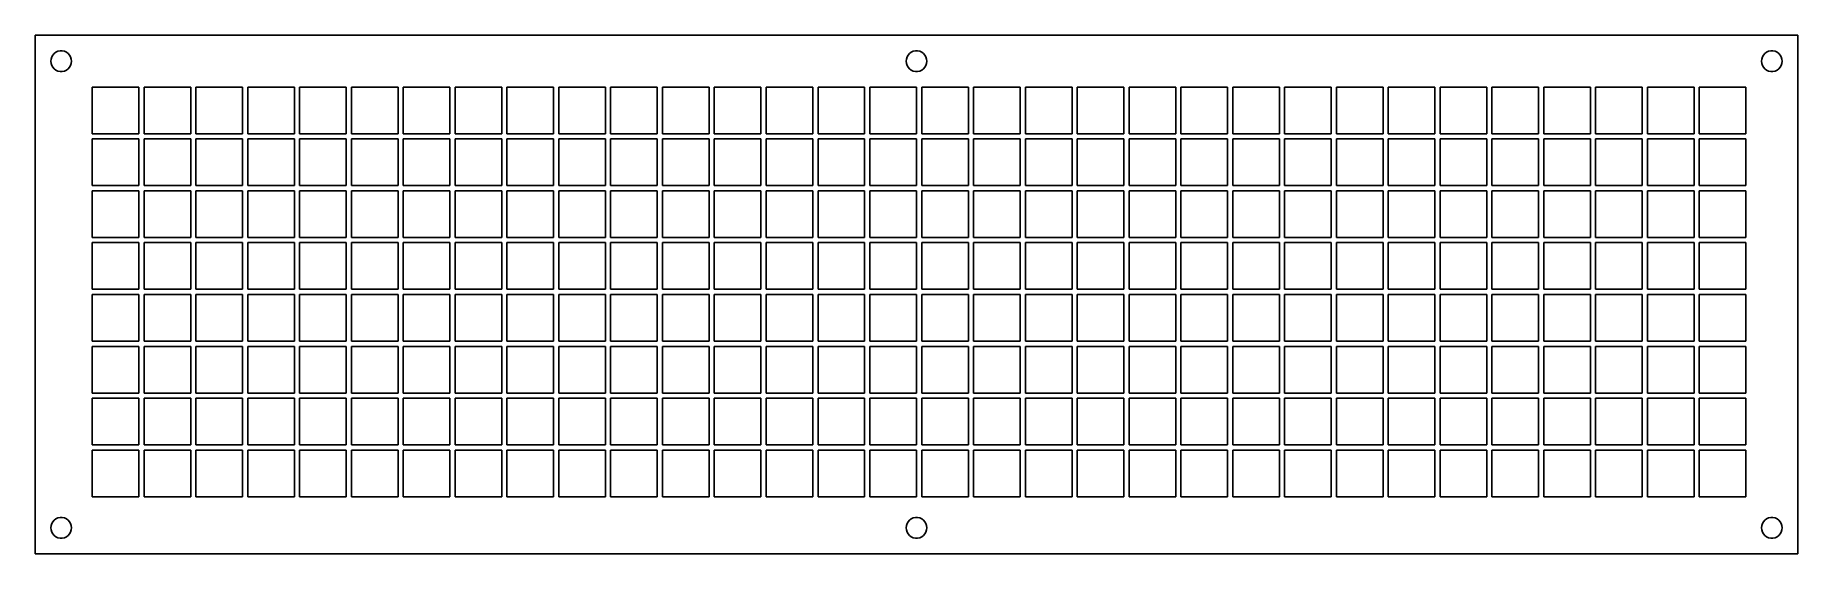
# Model space of a CAD drawing. Header units: metres. Extents: x 0 to 340, y 150 to 250.
import ezdxf

# ---------------------------------------------------------------- set-up
doc = ezdxf.new("R2010")
doc.units = ezdxf.units.M

msp = doc.modelspace()

# ---------------------------------------------------------------- linework, layer by layer
for p, q in [((340, 250), (0, 250)), ((0, 250), (0, 150)), ((340, 150), (340, 250)), ((3, 245), (3.044, 245.416)), ((3.044, 244.584), (3, 245)), ((3.044, 245.416), (3.173, 245.813)), ((3.173, 245.813), (3.382, 246.176)), ((3.382, 246.176), (3.662, 246.486)), ((3.662, 246.486), (4, 246.732)), ((4, 246.732), (4.382, 246.902)), ((4.382, 246.902), (4.791, 246.989)), ((4.791, 246.989), (5.209, 246.989)), ((5.209, 246.989), (5.618, 246.902)), ((5.618, 246.902), (6, 246.732)), ((6, 246.732), (6.338, 246.486)), ((6.338, 246.486), (6.618, 246.176)), ((6.618, 246.176), (6.827, 245.813)), ((6.827, 245.813), (6.956, 245.416)), ((6.956, 245.416), (7, 245)), ((7, 245), (6.956, 244.584)), ((168, 245), (168.044, 245.416)), ((168.044, 244.584), (168, 245)), ((168.044, 245.416), (168.173, 245.813)), ((168.173, 245.813), (168.382, 246.176)), ((168.382, 246.176), (168.662, 246.486)), ((168.662, 246.486), (169, 246.732)), ((169, 246.732), (169.382, 246.902)), ((169.382, 246.902), (169.791, 246.989)), ((169.791, 246.989), (170.209, 246.989)), ((170.209, 246.989), (170.618, 246.902)), ((170.618, 246.902), (171, 246.732)), ((171, 246.732), (171.338, 246.486)), ((171.338, 246.486), (171.618, 246.176)), ((171.618, 246.176), (171.827, 245.813)), ((171.827, 245.813), (171.956, 245.416)), ((171.956, 245.416), (172, 245)), ((172, 245), (171.956, 244.584)), ((333, 245), (333.044, 245.416)), ((333.044, 244.584), (333, 245)), ((333.044, 245.416), (333.173, 245.813)), ((333.173, 245.813), (333.382, 246.176)), ((333.382, 246.176), (333.662, 246.486)), ((333.662, 246.486), (334, 246.732)), ((334, 246.732), (334.382, 246.902)), ((334.382, 246.902), (334.791, 246.989)), ((334.791, 246.989), (335.209, 246.989)), ((335.209, 246.989), (335.618, 246.902)), ((335.618, 246.902), (336, 246.732)), ((336, 246.732), (336.338, 246.486)), ((336.338, 246.486), (336.618, 246.176)), ((336.618, 246.176), (336.827, 245.813)), ((336.827, 245.813), (336.956, 245.416)), ((336.956, 245.416), (337, 245)), ((337, 245), (336.956, 244.584)), ((3.173, 244.187), (3.044, 244.584)), ((3.382, 243.824), (3.173, 244.187)), ((3.662, 243.514), (3.382, 243.824)), ((4, 243.268), (3.662, 243.514)), ((4.382, 243.098), (4, 243.268)), ((4.791, 243.011), (4.382, 243.098)), ((5.209, 243.011), (4.791, 243.011)), ((5.618, 243.098), (5.209, 243.011)), ((6, 243.268), (5.618, 243.098)), ((6.338, 243.514), (6, 243.268)), ((6.618, 243.824), (6.338, 243.514)), ((6.827, 244.187), (6.618, 243.824)), ((6.956, 244.584), (6.827, 244.187)), ((168.173, 244.187), (168.044, 244.584)), ((168.382, 243.824), (168.173, 244.187)), ((168.662, 243.514), (168.382, 243.824)), ((169, 243.268), (168.662, 243.514)), ((169.382, 243.098), (169, 243.268)), ((169.791, 243.011), (169.382, 243.098)), ((170.209, 243.011), (169.791, 243.011)), ((170.618, 243.098), (170.209, 243.011)), ((171, 243.268), (170.618, 243.098)), ((171.338, 243.514), (171, 243.268)), ((171.618, 243.824), (171.338, 243.514)), ((171.827, 244.187), (171.618, 243.824)), ((171.956, 244.584), (171.827, 244.187)), ((333.173, 244.187), (333.044, 244.584)), ((333.382, 243.824), (333.173, 244.187)), ((333.662, 243.514), (333.382, 243.824)), ((334, 243.268), (333.662, 243.514)), ((334.382, 243.098), (334, 243.268)), ((334.791, 243.011), (334.382, 243.098)), ((335.209, 243.011), (334.791, 243.011)), ((335.618, 243.098), (335.209, 243.011)), ((336, 243.268), (335.618, 243.098)), ((336.338, 243.514), (336, 243.268)), ((336.618, 243.824), (336.338, 243.514)), ((336.827, 244.187), (336.618, 243.824)), ((336.956, 244.584), (336.827, 244.187)), ((11, 231), (11, 240)), ((11, 240), (20, 240)), ((20, 240), (20, 231)), ((21, 231), (21, 240)), ((21, 240), (30, 240)), ((30, 240), (30, 231)), ((31, 231), (31, 240)), ((31, 240), (40, 240)), ((40, 240), (40, 231)), ((41, 231), (41, 240)), ((41, 240), (50, 240)), ((50, 240), (50, 231)), ((51, 231), (51, 240)), ((51, 240), (60, 240)), ((60, 240), (60, 231)), ((61, 231), (61, 240)), ((61, 240), (70, 240)), ((70, 240), (70, 231)), ((71, 231), (71, 240)), ((71, 240), (80, 240)), ((80, 240), (80, 231)), ((81, 231), (81, 240)), ((81, 240), (90, 240)), ((90, 240), (90, 231)), ((91, 231), (91, 240)), ((91, 240), (100, 240)), ((100, 240), (100, 231)), ((101, 231), (101, 240)), ((101, 240), (110, 240)), ((110, 240), (110, 231)), ((111, 231), (111, 240)), ((111, 240), (120, 240)), ((120, 240), (120, 231)), ((121, 231), (121, 240)), ((121, 240), (130, 240)), ((130, 240), (130, 231)), ((131, 231), (131, 240)), ((131, 240), (140, 240)), ((140, 240), (140, 231)), ((141, 231), (141, 240)), ((141, 240), (150, 240)), ((150, 240), (150, 231)), ((151, 231), (151, 240)), ((151, 240), (160, 240)), ((160, 240), (160, 231)), ((161, 231), (161, 240)), ((161, 240), (170, 240)), ((170, 240), (170, 231)), ((171, 231), (171, 240)), ((171, 240), (180, 240)), ((180, 240), (180, 231)), ((181, 231), (181, 240)), ((181, 240), (190, 240)), ((190, 240), (190, 231)), ((191, 231), (191, 240)), ((191, 240), (200, 240)), ((200, 240), (200, 231)), ((201, 231), (201, 240)), ((201, 240), (210, 240)), ((210, 240), (210, 231)), ((211, 231), (211, 240)), ((211, 240), (220, 240)), ((220, 240), (220, 231)), ((221, 231), (221, 240)), ((221, 240), (230, 240)), ((230, 240), (230, 231)), ((231, 231), (231, 240)), ((231, 240), (240, 240)), ((240, 240), (240, 231)), ((241, 231), (241, 240)), ((241, 240), (250, 240)), ((250, 240), (250, 231)), ((251, 231), (251, 240)), ((251, 240), (260, 240)), ((260, 240), (260, 231)), ((261, 231), (261, 240)), ((261, 240), (270, 240)), ((270, 240), (270, 231)), ((271, 231), (271, 240)), ((271, 240), (280, 240)), ((280, 240), (280, 231)), ((281, 231), (281, 240)), ((281, 240), (290, 240)), ((290, 240), (290, 231)), ((291, 231), (291, 240)), ((291, 240), (300, 240)), ((300, 240), (300, 231)), ((301, 231), (301, 240)), ((301, 240), (310, 240)), ((310, 240), (310, 231)), ((311, 231), (311, 240)), ((311, 240), (320, 240)), ((320, 240), (320, 231)), ((321, 231), (321, 240)), ((321, 240), (330, 240)), ((330, 240), (330, 231)), ((20, 231), (11, 231)), ((11, 221), (11, 230)), ((11, 230), (20, 230)), ((20, 230), (20, 221)), ((30, 231), (21, 231)), ((21, 221), (21, 230)), ((21, 230), (30, 230)), ((30, 230), (30, 221)), ((40, 231), (31, 231)), ((31, 221), (31, 230)), ((31, 230), (40, 230)), ((40, 230), (40, 221)), ((50, 231), (41, 231)), ((41, 221), (41, 230)), ((41, 230), (50, 230)), ((50, 230), (50, 221)), ((60, 231), (51, 231)), ((51, 221), (51, 230)), ((51, 230), (60, 230)), ((60, 230), (60, 221)), ((70, 231), (61, 231)), ((61, 221), (61, 230)), ((61, 230), (70, 230)), ((70, 230), (70, 221)), ((80, 231), (71, 231)), ((71, 221), (71, 230)), ((71, 230), (80, 230)), ((80, 230), (80, 221)), ((90, 231), (81, 231)), ((81, 221), (81, 230)), ((81, 230), (90, 230)), ((90, 230), (90, 221)), ((100, 231), (91, 231)), ((91, 221), (91, 230)), ((91, 230), (100, 230)), ((100, 230), (100, 221)), ((110, 231), (101, 231)), ((101, 221), (101, 230)), ((101, 230), (110, 230)), ((110, 230), (110, 221)), ((120, 231), (111, 231)), ((111, 221), (111, 230)), ((111, 230), (120, 230)), ((120, 230), (120, 221)), ((130, 231), (121, 231)), ((121, 221), (121, 230)), ((121, 230), (130, 230)), ((130, 230), (130, 221)), ((140, 231), (131, 231)), ((131, 221), (131, 230)), ((131, 230), (140, 230)), ((140, 230), (140, 221)), ((150, 231), (141, 231)), ((141, 221), (141, 230)), ((141, 230), (150, 230)), ((150, 230), (150, 221)), ((160, 231), (151, 231)), ((151, 221), (151, 230)), ((151, 230), (160, 230)), ((160, 230), (160, 221)), ((170, 231), (161, 231)), ((161, 221), (161, 230)), ((161, 230), (170, 230)), ((170, 230), (170, 221)), ((180, 231), (171, 231)), ((171, 221), (171, 230)), ((171, 230), (180, 230)), ((180, 230), (180, 221)), ((190, 231), (181, 231)), ((181, 221), (181, 230)), ((181, 230), (190, 230)), ((190, 230), (190, 221)), ((200, 231), (191, 231)), ((191, 221), (191, 230)), ((191, 230), (200, 230)), ((200, 230), (200, 221)), ((210, 231), (201, 231)), ((201, 221), (201, 230)), ((201, 230), (210, 230)), ((210, 230), (210, 221)), ((220, 231), (211, 231)), ((211, 230), (220, 230)), ((211, 221), (211, 230)), ((220, 230), (220, 221)), ((230, 231), (221, 231)), ((221, 221), (221, 230)), ((221, 230), (230, 230)), ((230, 230), (230, 221)), ((240, 231), (231, 231)), ((231, 221), (231, 230)), ((231, 230), (240, 230)), ((240, 230), (240, 221)), ((250, 231), (241, 231)), ((241, 221), (241, 230)), ((241, 230), (250, 230)), ((250, 230), (250, 221)), ((260, 231), (251, 231)), ((251, 221), (251, 230)), ((251, 230), (260, 230)), ((260, 230), (260, 221)), ((270, 231), (261, 231)), ((261, 221), (261, 230)), ((261, 230), (270, 230)), ((270, 230), (270, 221)), ((280, 231), (271, 231)), ((271, 221), (271, 230)), ((271, 230), (280, 230)), ((280, 230), (280, 221)), ((290, 231), (281, 231)), ((281, 221), (281, 230)), ((281, 230), (290, 230)), ((290, 230), (290, 221)), ((300, 231), (291, 231)), ((291, 221), (291, 230)), ((291, 230), (300, 230)), ((300, 230), (300, 221)), ((310, 231), (301, 231)), ((301, 221), (301, 230)), ((301, 230), (310, 230)), ((310, 230), (310, 221)), ((320, 231), (311, 231)), ((311, 221), (311, 230)), ((311, 230), (320, 230)), ((320, 230), (320, 221)), ((330, 231), (321, 231)), ((321, 221), (321, 230)), ((321, 230), (330, 230)), ((330, 230), (330, 221)), ((20, 221), (11, 221)), ((30, 221), (21, 221)), ((40, 221), (31, 221)), ((50, 221), (41, 221)), ((60, 221), (51, 221)), ((70, 221), (61, 221)), ((80, 221), (71, 221)), ((90, 221), (81, 221)), ((100, 221), (91, 221)), ((110, 221), (101, 221)), ((120, 221), (111, 221)), ((130, 221), (121, 221)), ((140, 221), (131, 221)), ((150, 221), (141, 221)), ((160, 221), (151, 221)), ((170, 221), (161, 221)), ((180, 221), (171, 221)), ((190, 221), (181, 221)), ((200, 221), (191, 221)), ((210, 221), (201, 221)), ((220, 221), (211, 221)), ((230, 221), (221, 221)), ((240, 221), (231, 221)), ((250, 221), (241, 221)), ((260, 221), (251, 221)), ((270, 221), (261, 221)), ((280, 221), (271, 221)), ((290, 221), (281, 221)), ((300, 221), (291, 221)), ((310, 221), (301, 221)), ((320, 221), (311, 221)), ((330, 221), (321, 221)), ((11, 211), (11, 220)), ((11, 220), (20, 220)), ((20, 220), (20, 211)), ((21, 211), (21, 220)), ((21, 220), (30, 220)), ((30, 220), (30, 211)), ((31, 211), (31, 220)), ((31, 220), (40, 220)), ((40, 220), (40, 211)), ((41, 211), (41, 220)), ((41, 220), (50, 220)), ((50, 220), (50, 211)), ((51, 211), (51, 220)), ((51, 220), (60, 220)), ((60, 220), (60, 211)), ((61, 211), (61, 220)), ((61, 220), (70, 220)), ((70, 220), (70, 211)), ((71, 211), (71, 220)), ((71, 220), (80, 220)), ((80, 220), (80, 211)), ((81, 211), (81, 220)), ((81, 220), (90, 220)), ((90, 220), (90, 211)), ((91, 211), (91, 220)), ((91, 220), (100, 220)), ((100, 220), (100, 211)), ((101, 211), (101, 220)), ((101, 220), (110, 220)), ((110, 220), (110, 211)), ((111, 211), (111, 220)), ((111, 220), (120, 220)), ((120, 220), (120, 211)), ((121, 211), (121, 220)), ((121, 220), (130, 220)), ((130, 220), (130, 211)), ((131, 220), (140, 220)), ((131, 211), (131, 220)), ((140, 220), (140, 211)), ((141, 211), (141, 220)), ((141, 220), (150, 220)), ((150, 220), (150, 211)), ((151, 211), (151, 220)), ((151, 220), (160, 220)), ((160, 220), (160, 211)), ((161, 211), (161, 220)), ((161, 220), (170, 220)), ((170, 220), (170, 211)), ((171, 211), (171, 220)), ((171, 220), (180, 220)), ((180, 220), (180, 211)), ((181, 211), (181, 220)), ((181, 220), (190, 220)), ((190, 220), (190, 211)), ((191, 211), (191, 220)), ((191, 220), (200, 220)), ((200, 220), (200, 211)), ((201, 211), (201, 220)), ((201, 220), (210, 220)), ((210, 220), (210, 211)), ((211, 211), (211, 220)), ((211, 220), (220, 220)), ((220, 220), (220, 211)), ((221, 211), (221, 220)), ((221, 220), (230, 220)), ((230, 220), (230, 211)), ((231, 211), (231, 220)), ((231, 220), (240, 220)), ((240, 220), (240, 211)), ((241, 211), (241, 220)), ((241, 220), (250, 220)), ((250, 220), (250, 211)), ((251, 211), (251, 220)), ((251, 220), (260, 220)), ((260, 220), (260, 211)), ((261, 211), (261, 220)), ((261, 220), (270, 220)), ((270, 220), (270, 211)), ((271, 220), (280, 220)), ((271, 211), (271, 220)), ((280, 220), (280, 211)), ((281, 211), (281, 220)), ((281, 220), (290, 220)), ((290, 220), (290, 211)), ((291, 211), (291, 220)), ((291, 220), (300, 220)), ((300, 220), (300, 211)), ((301, 211), (301, 220)), ((301, 220), (310, 220)), ((310, 220), (310, 211)), ((311, 211), (311, 220)), ((311, 220), (320, 220)), ((320, 220), (320, 211)), ((321, 211), (321, 220)), ((321, 220), (330, 220)), ((330, 220), (330, 211)), ((20, 211), (11, 211)), ((30, 211), (21, 211)), ((40, 211), (31, 211)), ((50, 211), (41, 211)), ((60, 211), (51, 211)), ((70, 211), (61, 211)), ((80, 211), (71, 211)), ((90, 211), (81, 211)), ((100, 211), (91, 211)), ((110, 211), (101, 211)), ((120, 211), (111, 211)), ((130, 211), (121, 211)), ((140, 211), (131, 211)), ((150, 211), (141, 211)), ((160, 211), (151, 211)), ((170, 211), (161, 211)), ((180, 211), (171, 211)), ((190, 211), (181, 211)), ((200, 211), (191, 211)), ((210, 211), (201, 211)), ((220, 211), (211, 211)), ((230, 211), (221, 211)), ((240, 211), (231, 211)), ((250, 211), (241, 211)), ((260, 211), (251, 211)), ((270, 211), (261, 211)), ((280, 211), (271, 211)), ((290, 211), (281, 211)), ((300, 211), (291, 211)), ((310, 211), (301, 211)), ((320, 211), (311, 211)), ((330, 211), (321, 211)), ((11, 201), (11, 210)), ((11, 210), (20, 210)), ((20, 210), (20, 201)), ((21, 201), (21, 210)), ((21, 210), (30, 210)), ((30, 210), (30, 201)), ((31, 201), (31, 210)), ((31, 210), (40, 210)), ((40, 210), (40, 201)), ((41, 201), (41, 210)), ((41, 210), (50, 210)), ((50, 210), (50, 201)), ((51, 201), (51, 210)), ((51, 210), (60, 210)), ((60, 210), (60, 201)), ((61, 201), (61, 210)), ((61, 210), (70, 210)), ((70, 210), (70, 201)), ((71, 201), (71, 210)), ((71, 210), (80, 210)), ((80, 210), (80, 201)), ((81, 201), (81, 210)), ((81, 210), (90, 210)), ((90, 210), (90, 201)), ((91, 201), (91, 210)), ((91, 210), (100, 210)), ((100, 210), (100, 201)), ((101, 201), (101, 210)), ((101, 210), (110, 210)), ((110, 210), (110, 201)), ((111, 201), (111, 210)), ((111, 210), (120, 210)), ((120, 210), (120, 201)), ((121, 201), (121, 210)), ((121, 210), (130, 210)), ((130, 210), (130, 201)), ((131, 201), (131, 210)), ((131, 210), (140, 210)), ((140, 210), (140, 201)), ((141, 201), (141, 210)), ((141, 210), (150, 210)), ((150, 210), (150, 201)), ((151, 201), (151, 210)), ((151, 210), (160, 210)), ((160, 210), (160, 201)), ((161, 201), (161, 210)), ((161, 210), (170, 210)), ((170, 210), (170, 201)), ((171, 201), (171, 210)), ((171, 210), (180, 210)), ((180, 210), (180, 201)), ((181, 201), (181, 210)), ((181, 210), (190, 210)), ((190, 210), (190, 201)), ((191, 201), (191, 210)), ((191, 210), (200, 210)), ((200, 210), (200, 201)), ((201, 201), (201, 210)), ((201, 210), (210, 210)), ((210, 210), (210, 201)), ((211, 201), (211, 210)), ((211, 210), (220, 210)), ((220, 210), (220, 201)), ((221, 201), (221, 210)), ((221, 210), (230, 210)), ((230, 210), (230, 201)), ((231, 201), (231, 210)), ((231, 210), (240, 210)), ((240, 210), (240, 201)), ((241, 201), (241, 210)), ((241, 210), (250, 210)), ((250, 210), (250, 201)), ((251, 201), (251, 210)), ((251, 210), (260, 210)), ((260, 210), (260, 201)), ((261, 201), (261, 210)), ((261, 210), (270, 210)), ((270, 210), (270, 201)), ((271, 201), (271, 210)), ((271, 210), (280, 210)), ((280, 210), (280, 201)), ((281, 201), (281, 210)), ((281, 210), (290, 210)), ((290, 210), (290, 201)), ((291, 201), (291, 210)), ((291, 210), (300, 210)), ((300, 210), (300, 201)), ((301, 201), (301, 210)), ((301, 210), (310, 210)), ((310, 210), (310, 201)), ((311, 201), (311, 210)), ((311, 210), (320, 210)), ((320, 210), (320, 201)), ((321, 201), (321, 210)), ((321, 210), (330, 210)), ((330, 210), (330, 201)), ((20, 201), (11, 201)), ((30, 201), (21, 201)), ((40, 201), (31, 201)), ((50, 201), (41, 201)), ((60, 201), (51, 201)), ((70, 201), (61, 201)), ((80, 201), (71, 201)), ((90, 201), (81, 201)), ((100, 201), (91, 201)), ((110, 201), (101, 201)), ((120, 201), (111, 201)), ((130, 201), (121, 201)), ((140, 201), (131, 201)), ((150, 201), (141, 201)), ((160, 201), (151, 201)), ((170, 201), (161, 201)), ((180, 201), (171, 201)), ((190, 201), (181, 201)), ((200, 201), (191, 201)), ((210, 201), (201, 201)), ((220, 201), (211, 201)), ((230, 201), (221, 201)), ((240, 201), (231, 201)), ((250, 201), (241, 201)), ((260, 201), (251, 201)), ((270, 201), (261, 201)), ((280, 201), (271, 201)), ((290, 201), (281, 201)), ((300, 201), (291, 201)), ((310, 201), (301, 201)), ((320, 201), (311, 201)), ((330, 201), (321, 201)), ((11, 191), (11, 200)), ((11, 200), (20, 200)), ((20, 200), (20, 191)), ((21, 191), (21, 200)), ((21, 200), (30, 200)), ((30, 200), (30, 191)), ((31, 191), (31, 200)), ((31, 200), (40, 200)), ((40, 200), (40, 191)), ((41, 191), (41, 200)), ((41, 200), (50, 200)), ((50, 200), (50, 191)), ((51, 191), (51, 200)), ((51, 200), (60, 200)), ((60, 200), (60, 191)), ((61, 191), (61, 200)), ((61, 200), (70, 200)), ((70, 200), (70, 191)), ((71, 200), (80, 200)), ((71, 191), (71, 200)), ((80, 200), (80, 191)), ((81, 191), (81, 200)), ((81, 200), (90, 200)), ((90, 200), (90, 191)), ((91, 191), (91, 200)), ((91, 200), (100, 200)), ((100, 200), (100, 191)), ((101, 191), (101, 200)), ((101, 200), (110, 200)), ((110, 200), (110, 191)), ((111, 191), (111, 200)), ((111, 200), (120, 200)), ((120, 200), (120, 191)), ((121, 191), (121, 200)), ((121, 200), (130, 200)), ((130, 200), (130, 191)), ((131, 191), (131, 200)), ((131, 200), (140, 200)), ((140, 200), (140, 191)), ((141, 191), (141, 200)), ((141, 200), (150, 200)), ((150, 200), (150, 191)), ((151, 191), (151, 200)), ((151, 200), (160, 200)), ((160, 200), (160, 191)), ((161, 191), (161, 200)), ((161, 200), (170, 200)), ((170, 200), (170, 191)), ((171, 191), (171, 200)), ((171, 200), (180, 200)), ((180, 200), (180, 191)), ((181, 191), (181, 200)), ((181, 200), (190, 200)), ((190, 200), (190, 191)), ((191, 191), (191, 200)), ((191, 200), (200, 200)), ((200, 200), (200, 191)), ((201, 191), (201, 200)), ((201, 200), (210, 200)), ((210, 200), (210, 191)), ((211, 191), (211, 200)), ((211, 200), (220, 200)), ((220, 200), (220, 191)), ((221, 200), (230, 200)), ((221, 191), (221, 200)), ((230, 200), (230, 191)), ((231, 191), (231, 200)), ((231, 200), (240, 200)), ((240, 200), (240, 191)), ((241, 191), (241, 200)), ((241, 200), (250, 200)), ((250, 200), (250, 191)), ((251, 191), (251, 200)), ((251, 200), (260, 200)), ((260, 200), (260, 191)), ((261, 191), (261, 200)), ((261, 200), (270, 200)), ((270, 200), (270, 191)), ((271, 191), (271, 200)), ((271, 200), (280, 200)), ((280, 200), (280, 191)), ((281, 191), (281, 200)), ((281, 200), (290, 200)), ((290, 200), (290, 191)), ((291, 191), (291, 200)), ((291, 200), (300, 200)), ((300, 200), (300, 191)), ((301, 191), (301, 200)), ((301, 200), (310, 200)), ((310, 200), (310, 191)), ((311, 191), (311, 200)), ((311, 200), (320, 200)), ((320, 200), (320, 191)), ((321, 191), (321, 200)), ((321, 200), (330, 200)), ((330, 200), (330, 191)), ((20, 191), (11, 191)), ((30, 191), (21, 191)), ((40, 191), (31, 191)), ((50, 191), (41, 191)), ((60, 191), (51, 191)), ((70, 191), (61, 191)), ((80, 191), (71, 191)), ((90, 191), (81, 191)), ((100, 191), (91, 191)), ((110, 191), (101, 191)), ((120, 191), (111, 191)), ((130, 191), (121, 191)), ((140, 191), (131, 191)), ((150, 191), (141, 191)), ((160, 191), (151, 191)), ((170, 191), (161, 191)), ((180, 191), (171, 191)), ((190, 191), (181, 191)), ((200, 191), (191, 191)), ((210, 191), (201, 191)), ((220, 191), (211, 191)), ((230, 191), (221, 191)), ((240, 191), (231, 191)), ((250, 191), (241, 191)), ((260, 191), (251, 191)), ((270, 191), (261, 191)), ((280, 191), (271, 191)), ((290, 191), (281, 191)), ((300, 191), (291, 191)), ((310, 191), (301, 191)), ((320, 191), (311, 191)), ((330, 191), (321, 191)), ((11, 181), (11, 190)), ((11, 190), (20, 190)), ((20, 190), (20, 181)), ((21, 181), (21, 190)), ((21, 190), (30, 190)), ((30, 190), (30, 181)), ((31, 181), (31, 190)), ((31, 190), (40, 190)), ((40, 190), (40, 181)), ((41, 181), (41, 190)), ((41, 190), (50, 190)), ((50, 190), (50, 181)), ((51, 181), (51, 190)), ((51, 190), (60, 190)), ((60, 190), (60, 181)), ((61, 181), (61, 190)), ((61, 190), (70, 190)), ((70, 190), (70, 181)), ((71, 181), (71, 190)), ((71, 190), (80, 190)), ((80, 190), (80, 181)), ((81, 181), (81, 190)), ((81, 190), (90, 190)), ((90, 190), (90, 181)), ((91, 181), (91, 190)), ((91, 190), (100, 190)), ((100, 190), (100, 181)), ((101, 181), (101, 190)), ((101, 190), (110, 190)), ((110, 190), (110, 181)), ((111, 181), (111, 190)), ((111, 190), (120, 190)), ((120, 190), (120, 181)), ((121, 181), (121, 190)), ((121, 190), (130, 190)), ((130, 190), (130, 181)), ((131, 181), (131, 190)), ((131, 190), (140, 190)), ((140, 190), (140, 181)), ((141, 181), (141, 190)), ((141, 190), (150, 190)), ((150, 190), (150, 181)), ((151, 181), (151, 190)), ((151, 190), (160, 190)), ((160, 190), (160, 181)), ((161, 181), (161, 190)), ((161, 190), (170, 190)), ((170, 190), (170, 181)), ((171, 181), (171, 190)), ((171, 190), (180, 190)), ((180, 190), (180, 181)), ((181, 181), (181, 190)), ((181, 190), (190, 190)), ((190, 190), (190, 181)), ((191, 181), (191, 190)), ((191, 190), (200, 190)), ((200, 190), (200, 181)), ((201, 181), (201, 190)), ((201, 190), (210, 190)), ((210, 190), (210, 181)), ((211, 181), (211, 190)), ((211, 190), (220, 190)), ((220, 190), (220, 181)), ((221, 181), (221, 190)), ((221, 190), (230, 190)), ((230, 190), (230, 181)), ((231, 181), (231, 190)), ((231, 190), (240, 190)), ((240, 190), (240, 181)), ((241, 181), (241, 190)), ((241, 190), (250, 190)), ((250, 190), (250, 181)), ((251, 181), (251, 190)), ((251, 190), (260, 190)), ((260, 190), (260, 181)), ((261, 181), (261, 190)), ((261, 190), (270, 190)), ((270, 190), (270, 181)), ((271, 181), (271, 190)), ((271, 190), (280, 190)), ((280, 190), (280, 181)), ((281, 181), (281, 190)), ((281, 190), (290, 190)), ((290, 190), (290, 181)), ((291, 181), (291, 190)), ((291, 190), (300, 190)), ((300, 190), (300, 181)), ((301, 181), (301, 190)), ((301, 190), (310, 190)), ((310, 190), (310, 181)), ((311, 181), (311, 190)), ((311, 190), (320, 190)), ((320, 190), (320, 181)), ((321, 181), (321, 190)), ((321, 190), (330, 190)), ((330, 190), (330, 181)), ((20, 181), (11, 181)), ((30, 181), (21, 181)), ((40, 181), (31, 181)), ((50, 181), (41, 181)), ((60, 181), (51, 181)), ((70, 181), (61, 181)), ((80, 181), (71, 181)), ((90, 181), (81, 181)), ((100, 181), (91, 181)), ((110, 181), (101, 181)), ((120, 181), (111, 181)), ((130, 181), (121, 181)), ((140, 181), (131, 181)), ((150, 181), (141, 181)), ((160, 181), (151, 181)), ((170, 181), (161, 181)), ((180, 181), (171, 181)), ((190, 181), (181, 181)), ((200, 181), (191, 181)), ((210, 181), (201, 181)), ((220, 181), (211, 181)), ((230, 181), (221, 181)), ((240, 181), (231, 181)), ((250, 181), (241, 181)), ((260, 181), (251, 181)), ((270, 181), (261, 181)), ((280, 181), (271, 181)), ((290, 181), (281, 181)), ((300, 181), (291, 181)), ((310, 181), (301, 181)), ((320, 181), (311, 181)), ((330, 181), (321, 181)), ((11, 171), (11, 180)), ((11, 180), (20, 180)), ((20, 180), (20, 171)), ((21, 171), (21, 180)), ((21, 180), (30, 180)), ((30, 180), (30, 171)), ((31, 171), (31, 180)), ((31, 180), (40, 180)), ((40, 180), (40, 171)), ((41, 171), (41, 180)), ((41, 180), (50, 180)), ((50, 180), (50, 171)), ((51, 171), (51, 180)), ((51, 180), (60, 180)), ((60, 180), (60, 171)), ((61, 171), (61, 180)), ((61, 180), (70, 180)), ((70, 180), (70, 171)), ((71, 171), (71, 180)), ((71, 180), (80, 180)), ((80, 180), (80, 171)), ((81, 171), (81, 180)), ((81, 180), (90, 180)), ((90, 180), (90, 171)), ((91, 171), (91, 180)), ((91, 180), (100, 180)), ((100, 180), (100, 171)), ((101, 171), (101, 180)), ((101, 180), (110, 180)), ((110, 180), (110, 171)), ((111, 171), (111, 180)), ((111, 180), (120, 180)), ((120, 180), (120, 171)), ((121, 171), (121, 180)), ((121, 180), (130, 180)), ((130, 180), (130, 171)), ((131, 171), (131, 180)), ((131, 180), (140, 180)), ((140, 180), (140, 171)), ((141, 171), (141, 180)), ((141, 180), (150, 180)), ((150, 180), (150, 171)), ((151, 171), (151, 180)), ((151, 180), (160, 180)), ((160, 180), (160, 171)), ((161, 171), (161, 180)), ((161, 180), (170, 180)), ((170, 180), (170, 171)), ((171, 171), (171, 180)), ((171, 180), (180, 180)), ((180, 180), (180, 171)), ((181, 171), (181, 180)), ((181, 180), (190, 180)), ((190, 180), (190, 171)), ((191, 171), (191, 180)), ((191, 180), (200, 180)), ((200, 180), (200, 171)), ((201, 171), (201, 180)), ((201, 180), (210, 180)), ((210, 180), (210, 171)), ((211, 171), (211, 180)), ((211, 180), (220, 180)), ((220, 180), (220, 171)), ((221, 171), (221, 180)), ((221, 180), (230, 180)), ((230, 180), (230, 171)), ((231, 171), (231, 180)), ((231, 180), (240, 180)), ((240, 180), (240, 171)), ((241, 171), (241, 180)), ((241, 180), (250, 180)), ((250, 180), (250, 171)), ((251, 171), (251, 180)), ((251, 180), (260, 180)), ((260, 180), (260, 171)), ((261, 171), (261, 180)), ((261, 180), (270, 180)), ((270, 180), (270, 171)), ((271, 171), (271, 180)), ((271, 180), (280, 180)), ((280, 180), (280, 171)), ((281, 171), (281, 180)), ((281, 180), (290, 180)), ((290, 180), (290, 171)), ((291, 180), (300, 180)), ((291, 171), (291, 180)), ((300, 180), (300, 171)), ((301, 171), (301, 180)), ((301, 180), (310, 180)), ((310, 180), (310, 171)), ((311, 171), (311, 180)), ((311, 180), (320, 180)), ((320, 180), (320, 171)), ((321, 171), (321, 180)), ((321, 180), (330, 180)), ((330, 180), (330, 171)), ((20, 171), (11, 171)), ((11, 161), (11, 170)), ((11, 170), (20, 170)), ((20, 170), (20, 161)), ((30, 171), (21, 171)), ((21, 161), (21, 170)), ((21, 170), (30, 170)), ((30, 170), (30, 161)), ((40, 171), (31, 171)), ((31, 161), (31, 170)), ((31, 170), (40, 170)), ((40, 170), (40, 161)), ((50, 171), (41, 171)), ((41, 161), (41, 170)), ((41, 170), (50, 170)), ((50, 170), (50, 161)), ((60, 171), (51, 171)), ((51, 161), (51, 170)), ((51, 170), (60, 170)), ((60, 170), (60, 161)), ((70, 171), (61, 171)), ((61, 161), (61, 170)), ((61, 170), (70, 170)), ((70, 170), (70, 161)), ((80, 171), (71, 171)), ((71, 161), (71, 170)), ((71, 170), (80, 170)), ((80, 170), (80, 161)), ((90, 171), (81, 171)), ((81, 161), (81, 170)), ((81, 170), (90, 170)), ((90, 170), (90, 161)), ((100, 171), (91, 171)), ((91, 161), (91, 170)), ((91, 170), (100, 170)), ((100, 170), (100, 161)), ((110, 171), (101, 171)), ((101, 161), (101, 170)), ((101, 170), (110, 170)), ((110, 170), (110, 161)), ((120, 171), (111, 171)), ((111, 161), (111, 170)), ((111, 170), (120, 170)), ((120, 170), (120, 161)), ((130, 171), (121, 171)), ((121, 161), (121, 170)), ((121, 170), (130, 170)), ((130, 170), (130, 161)), ((140, 171), (131, 171)), ((131, 161), (131, 170)), ((131, 170), (140, 170)), ((140, 170), (140, 161)), ((150, 171), (141, 171)), ((141, 161), (141, 170)), ((141, 170), (150, 170)), ((150, 170), (150, 161)), ((160, 171), (151, 171)), ((151, 161), (151, 170)), ((151, 170), (160, 170)), ((160, 170), (160, 161)), ((170, 171), (161, 171)), ((161, 161), (161, 170)), ((161, 170), (170, 170)), ((170, 170), (170, 161)), ((180, 171), (171, 171)), ((171, 161), (171, 170)), ((171, 170), (180, 170)), ((180, 170), (180, 161)), ((190, 171), (181, 171)), ((181, 161), (181, 170)), ((181, 170), (190, 170)), ((190, 170), (190, 161)), ((200, 171), (191, 171)), ((191, 161), (191, 170)), ((191, 170), (200, 170)), ((200, 170), (200, 161)), ((210, 171), (201, 171)), ((201, 161), (201, 170)), ((201, 170), (210, 170)), ((210, 170), (210, 161)), ((220, 171), (211, 171)), ((211, 161), (211, 170)), ((211, 170), (220, 170)), ((220, 170), (220, 161)), ((230, 171), (221, 171)), ((221, 161), (221, 170)), ((221, 170), (230, 170)), ((230, 170), (230, 161)), ((240, 171), (231, 171)), ((231, 161), (231, 170)), ((231, 170), (240, 170)), ((240, 170), (240, 161)), ((250, 171), (241, 171)), ((241, 161), (241, 170)), ((241, 170), (250, 170)), ((250, 170), (250, 161)), ((260, 171), (251, 171)), ((251, 161), (251, 170)), ((251, 170), (260, 170)), ((260, 170), (260, 161)), ((270, 171), (261, 171)), ((261, 161), (261, 170)), ((261, 170), (270, 170)), ((270, 170), (270, 161)), ((280, 171), (271, 171)), ((271, 161), (271, 170)), ((271, 170), (280, 170)), ((280, 170), (280, 161)), ((290, 171), (281, 171)), ((281, 161), (281, 170)), ((281, 170), (290, 170)), ((290, 170), (290, 161)), ((300, 171), (291, 171)), ((291, 161), (291, 170)), ((291, 170), (300, 170)), ((300, 170), (300, 161)), ((310, 171), (301, 171)), ((301, 161), (301, 170)), ((301, 170), (310, 170)), ((310, 170), (310, 161)), ((320, 171), (311, 171)), ((311, 161), (311, 170)), ((311, 170), (320, 170)), ((320, 170), (320, 161)), ((330, 171), (321, 171)), ((321, 161), (321, 170)), ((321, 170), (330, 170)), ((330, 170), (330, 161)), ((20, 161), (11, 161)), ((30, 161), (21, 161)), ((40, 161), (31, 161)), ((50, 161), (41, 161)), ((60, 161), (51, 161)), ((70, 161), (61, 161)), ((80, 161), (71, 161)), ((90, 161), (81, 161)), ((100, 161), (91, 161)), ((110, 161), (101, 161)), ((120, 161), (111, 161)), ((130, 161), (121, 161)), ((140, 161), (131, 161)), ((150, 161), (141, 161)), ((160, 161), (151, 161)), ((170, 161), (161, 161)), ((180, 161), (171, 161)), ((190, 161), (181, 161)), ((200, 161), (191, 161)), ((210, 161), (201, 161)), ((220, 161), (211, 161)), ((230, 161), (221, 161)), ((240, 161), (231, 161)), ((250, 161), (241, 161)), ((260, 161), (251, 161)), ((270, 161), (261, 161)), ((280, 161), (271, 161)), ((290, 161), (281, 161)), ((300, 161), (291, 161)), ((310, 161), (301, 161)), ((320, 161), (311, 161)), ((330, 161), (321, 161)), ((3.382, 156.176), (3.662, 156.486)), ((3.662, 156.486), (4, 156.732)), ((4, 156.732), (4.382, 156.902)), ((4.382, 156.902), (4.791, 156.989)), ((4.791, 156.989), (5.209, 156.989)), ((5.209, 156.989), (5.618, 156.902)), ((5.618, 156.902), (6, 156.732)), ((6, 156.732), (6.338, 156.486)), ((6.338, 156.486), (6.618, 156.176)), ((168.382, 156.176), (168.662, 156.486)), ((168.662, 156.486), (169, 156.732)), ((169, 156.732), (169.382, 156.902)), ((169.382, 156.902), (169.791, 156.989)), ((169.791, 156.989), (170.209, 156.989)), ((170.209, 156.989), (170.618, 156.902)), ((170.618, 156.902), (171, 156.732)), ((171, 156.732), (171.338, 156.486)), ((171.338, 156.486), (171.618, 156.176)), ((333.382, 156.176), (333.662, 156.486)), ((333.662, 156.486), (334, 156.732)), ((334, 156.732), (334.382, 156.902)), ((334.382, 156.902), (334.791, 156.989)), ((334.791, 156.989), (335.209, 156.989)), ((335.209, 156.989), (335.618, 156.902)), ((335.618, 156.902), (336, 156.732)), ((336, 156.732), (336.338, 156.486)), ((336.338, 156.486), (336.618, 156.176)), ((3, 155), (3.044, 155.416)), ((3.044, 154.584), (3, 155)), ((3.044, 155.416), (3.173, 155.813)), ((3.173, 154.187), (3.044, 154.584)), ((3.173, 155.813), (3.382, 156.176)), ((3.382, 153.824), (3.173, 154.187)), ((3.662, 153.514), (3.382, 153.824)), ((4, 153.268), (3.662, 153.514)), ((4.382, 153.098), (4, 153.268)), ((4.791, 153.011), (4.382, 153.098)), ((5.209, 153.011), (4.791, 153.011)), ((5.618, 153.098), (5.209, 153.011)), ((6, 153.268), (5.618, 153.098)), ((6.338, 153.514), (6, 153.268)), ((6.618, 153.824), (6.338, 153.514)), ((6.618, 156.176), (6.827, 155.813)), ((6.827, 154.187), (6.618, 153.824)), ((6.827, 155.813), (6.956, 155.416)), ((6.956, 154.584), (6.827, 154.187)), ((6.956, 155.416), (7, 155)), ((7, 155), (6.956, 154.584)), ((168, 155), (168.044, 155.416)), ((168.044, 154.584), (168, 155)), ((168.044, 155.416), (168.173, 155.813)), ((168.173, 154.187), (168.044, 154.584)), ((168.173, 155.813), (168.382, 156.176)), ((168.382, 153.824), (168.173, 154.187)), ((168.662, 153.514), (168.382, 153.824)), ((169, 153.268), (168.662, 153.514)), ((169.382, 153.098), (169, 153.268)), ((169.791, 153.011), (169.382, 153.098)), ((170.209, 153.011), (169.791, 153.011)), ((170.618, 153.098), (170.209, 153.011)), ((171, 153.268), (170.618, 153.098)), ((171.338, 153.514), (171, 153.268)), ((171.618, 153.824), (171.338, 153.514)), ((171.618, 156.176), (171.827, 155.813)), ((171.827, 154.187), (171.618, 153.824)), ((171.827, 155.813), (171.956, 155.416)), ((171.956, 154.584), (171.827, 154.187)), ((171.956, 155.416), (172, 155)), ((172, 155), (171.956, 154.584)), ((333, 155), (333.044, 155.416)), ((333.044, 154.584), (333, 155)), ((333.044, 155.416), (333.173, 155.813)), ((333.173, 154.187), (333.044, 154.584)), ((333.173, 155.813), (333.382, 156.176)), ((333.382, 153.824), (333.173, 154.187)), ((333.662, 153.514), (333.382, 153.824)), ((334, 153.268), (333.662, 153.514)), ((334.382, 153.098), (334, 153.268)), ((334.791, 153.011), (334.382, 153.098)), ((335.209, 153.011), (334.791, 153.011)), ((335.618, 153.098), (335.209, 153.011)), ((336, 153.268), (335.618, 153.098)), ((336.338, 153.514), (336, 153.268)), ((336.618, 153.824), (336.338, 153.514)), ((336.618, 156.176), (336.827, 155.813)), ((336.827, 154.187), (336.618, 153.824)), ((336.827, 155.813), (336.956, 155.416)), ((336.956, 154.584), (336.827, 154.187)), ((336.956, 155.416), (337, 155)), ((337, 155), (336.956, 154.584)), ((0, 150), (340, 150))]:
    msp.add_line(p, q)

doc.saveas('drawing.dxf')
